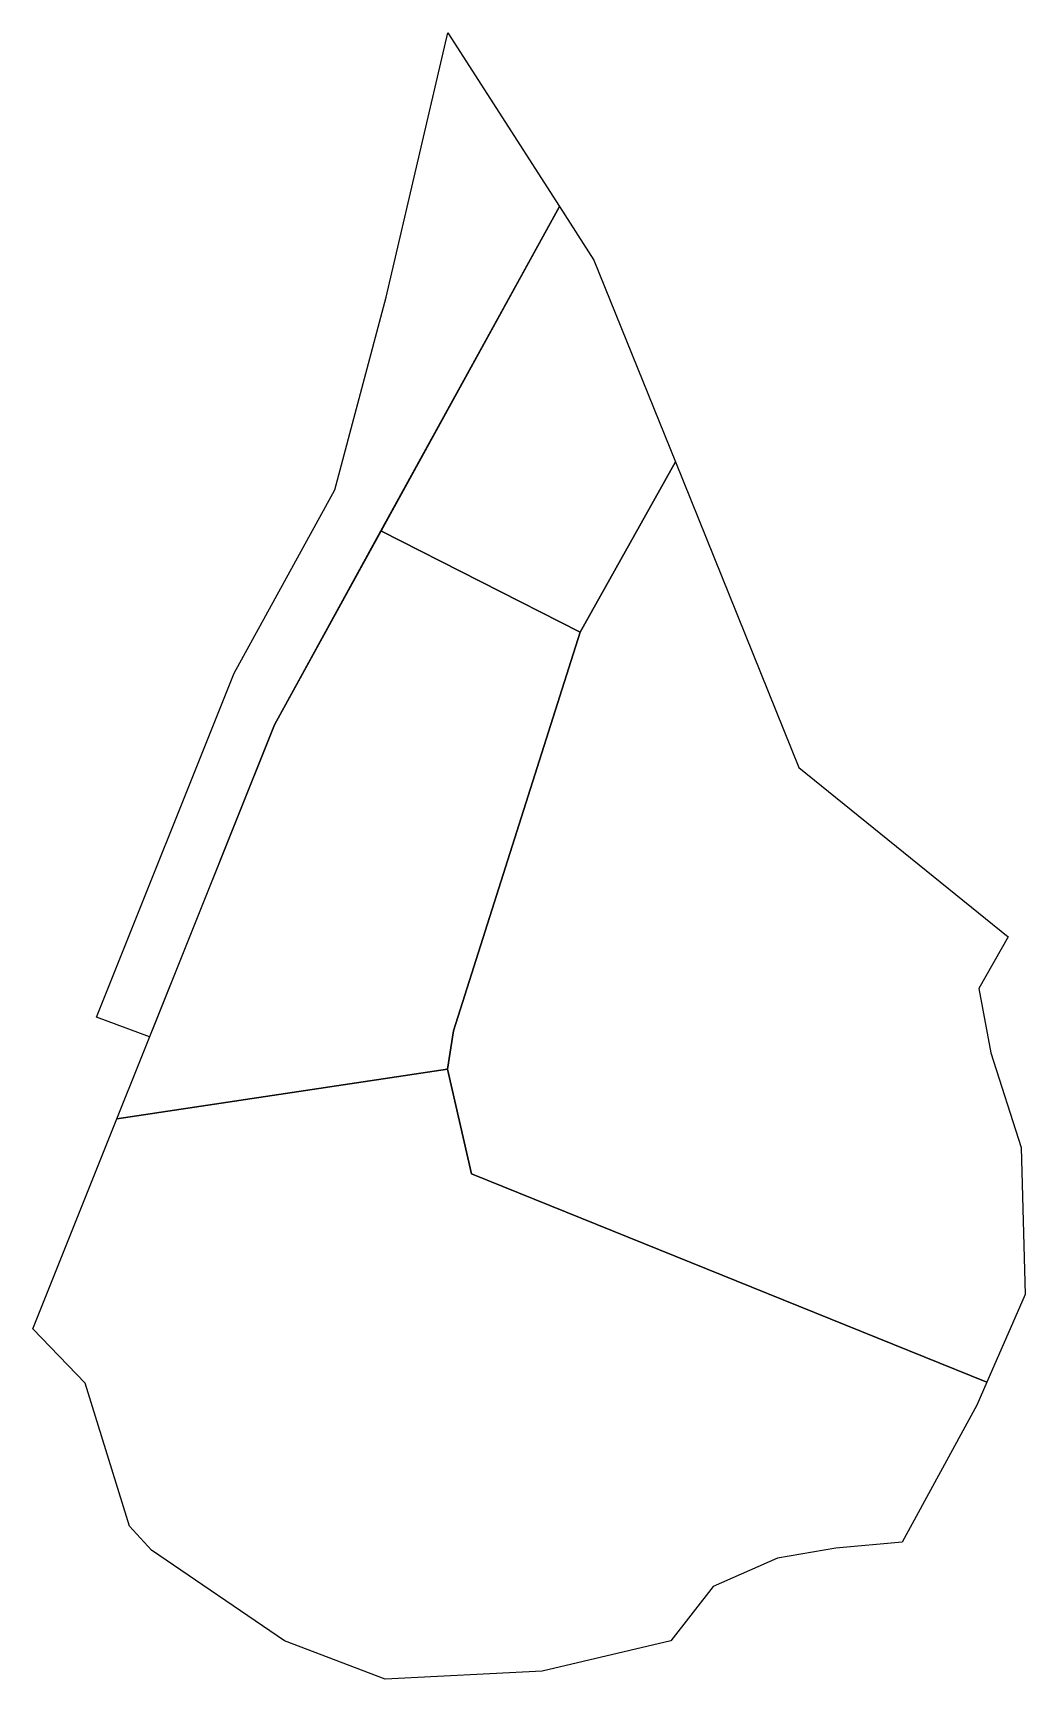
# Model space of a CAD drawing. Header units: millimetres. Extents: x 522658 to 553925, y 7796479 to 7820139.
# Drawn here: x 547174 to 547696, y 7801496 to 7802361 of the extents above; entities that cross this region are included whole.
import ezdxf

# ---------------------------------------------------------------- set-up
doc = ezdxf.new("R2010")
doc.units = ezdxf.units.MM
doc.layers.add('ZONA RESIDENCIAL 2 (ZR_2)', color=2, linetype='Continuous')

msp = doc.modelspace()

# ---------------------------------------------------------------- linework, layer by layer
at = {"layer": 'ZONA RESIDENCIAL 2 (ZR_2)'}
for points in [[(547235.82, 7801833.46), (547207.9, 7801843.8), (547280.26, 7802024.72), (547333.25, 7802121.03), (547360.2, 7802222.29), (547392.69, 7802361.21), (547451.32, 7802269.97), (547301.47, 7801997.58), (547235.82, 7801833.46)], [(547462.34, 7802046.26), (547357.5, 7802099.43), (547451.32, 7802269.97), (547469.48, 7802241.71), (547512.36, 7802135.7), (547462.34, 7802046.26)], [(547676.16, 7801652.08), (547405.19, 7801761.57), (547392.49, 7801816.6), (547395.66, 7801836.71), (547462.34, 7802046.26), (547512.36, 7802135.7), (547577.3, 7801975.14), (547687.28, 7801886.04), (547671.89, 7801858.94), (547678.24, 7801825.07), (547694.11, 7801775.33), (547696.23, 7801698.07), (547676.16, 7801652.08)], [(547392.49, 7801816.6), (547218.63, 7801790.47), (547243.44, 7801852.51), (547301.47, 7801997.58), (547357.5, 7802099.43), (547462.34, 7802046.26), (547395.66, 7801836.71), (547392.49, 7801816.6)], [(547676.16, 7801652.08), (547670.83, 7801639.86), (547631.67, 7801567.89), (547596.75, 7801564.72), (547566.06, 7801559.43), (547532.19, 7801544.61), (547509.96, 7801516.04), (547442.23, 7801500.16), (547359.68, 7801495.93), (547306.76, 7801516.04), (547236.91, 7801563.66), (547225.27, 7801576.36), (547201.99, 7801651.5), (547174.47, 7801680.08), (547218.63, 7801790.47), (547392.49, 7801816.6), (547405.19, 7801761.57), (547676.16, 7801652.08)]]:
    msp.add_lwpolyline(points, close=True, dxfattribs=at)

doc.saveas('drawing.dxf')
